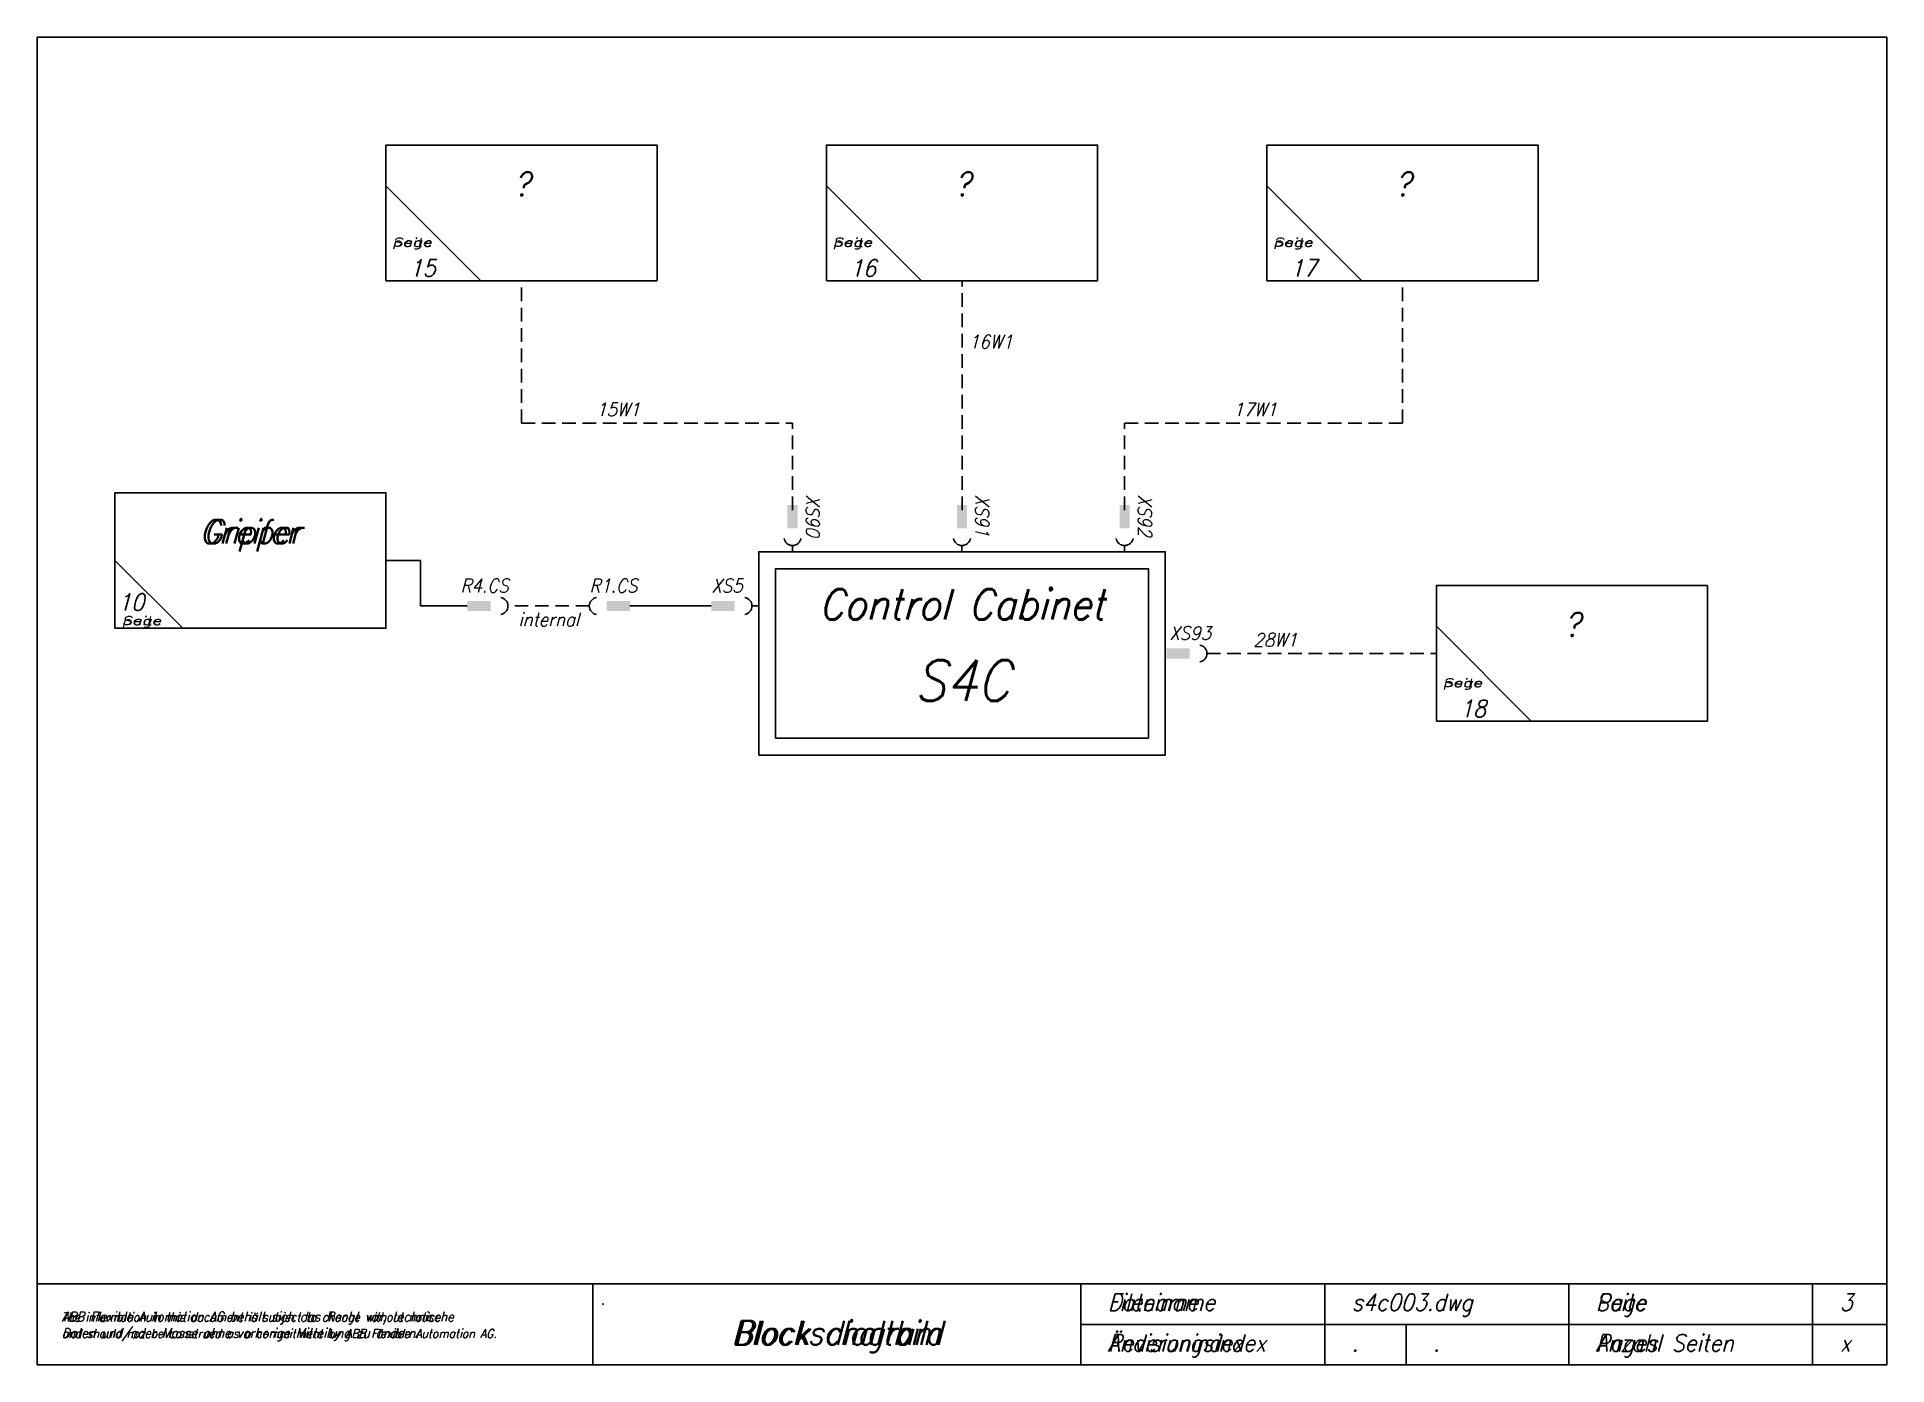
# Model space of a CAD drawing. Extents: x 0 to 273, y 0 to 196.
import ezdxf
from ezdxf.enums import TextEntityAlignment as Align

# ---------------------------------------------------------------- set-up
doc = ezdxf.new("R2010")
doc.units = 0
doc.header["$LTSCALE"] = 8
doc.linetypes.add('HIDDEN', pattern=[0.375, 0.25, -0.125])
for name, color, linetype in [('EL02', 1, 'CONTINUOUS'), ('EL05', 3, 'CONTINUOUS'), ('EL07', 4, 'CONTINUOUS'), ('ELHIDDEN', 1, 'HIDDEN'), ('FORM07', 4, 'CONTINUOUS'), ('KOPF05', 3, 'CONTINUOUS'), ('KOPF07', 4, 'CONTINUOUS'), ('TEXT_ALLGEMEIN', 2, 'CONTINUOUS'), ('TEXT_DEUTSCH', 2, 'CONTINUOUS'), ('TEXT_ENGLISCH', 2, 'CONTINUOUS'), ('TEXT_SCHEMA', 2, 'CONTINUOUS')]:
    doc.layers.add(name, color=color, linetype=linetype)
doc.styles.add('VSM_13', font='simplex3.shx', dxfattribs={"width": 0.9, "oblique": 15})

msp = doc.modelspace()

# ---------------------------------------------------------------- linework, layer by layer
at = {"layer": 'EL02'}
for p, q in [((51.5, 174), (65.5, 160)), ((116.5, 174), (130.5, 160)), ((181.5, 174), (195.5, 160)), ((11.5, 118.71), (21.5, 108.71)), ((206.5, 109), (220.5, 95))]:
    msp.add_line(p, q, dxfattribs=at)
at = {"layer": 'EL05'}
for centre, start, end in [((111.49, 122.19), 189.4003, 350.5997), ((136.49, 122.19), 189.4003, 350.5997), ((160.49, 122.19), 189.4003, 350.5997), ((68.23, 112), 279.4003, 80.5997), ((82.77, 112), 99.4003, 260.5997), ((104.23, 112), 279.4003, 80.5997), ((171.38, 104.99), 279.4003, 80.5997)]:
    msp.add_arc(centre, 1.27, start, end, dxfattribs=at)
for points in [[(112.24, 126.92), (112.24, 123.48), (110.74, 126.92), (110.74, 123.48)], [(137.24, 126.92), (137.24, 123.48), (135.74, 126.92), (135.74, 123.48)], [(161.24, 126.92), (161.24, 123.48), (159.74, 126.92), (159.74, 123.48)], [(63.5, 112.75), (66.94, 112.75), (63.5, 111.25), (66.94, 111.25)], [(87.5, 112.75), (84.06, 112.75), (87.5, 111.25), (84.06, 111.25)], [(99.5, 112.75), (102.94, 112.75), (99.5, 111.25), (102.94, 111.25)], [(166.65, 105.74), (170.09, 105.74), (166.65, 104.24), (170.09, 104.24)]]:
    msp.add_solid(points, dxfattribs=at)
at = {"layer": 'EL07'}
for p, q in [((111.49, 119.92), (111.49, 120.92)), ((136.49, 119.92), (136.49, 120.92)), ((160.49, 119.92), (160.49, 120.92)), ((51.5, 118.71), (56.61, 118.71)), ((56.61, 118.71), (56.61, 112)), ((63.5, 112), (56.61, 112)), ((99.5, 112), (87.5, 112)), ((106.5, 112), (105.5, 112)), ((173.65, 104.99), (172.65, 104.99))]:
    msp.add_line(p, q, dxfattribs=at)
for points in [[(51.5, 160), (51.5, 180), (91.5, 180), (91.5, 160)], [(116.5, 160), (116.5, 180), (156.5, 180), (156.5, 160)], [(181.5, 160), (181.5, 180), (221.5, 180), (221.5, 160)], [(11.5, 108.71), (11.5, 128.71), (51.5, 128.71), (51.5, 108.71)], [(106.5, 90), (106.5, 120), (166.5, 120), (166.5, 90)], [(109, 92.5), (109, 117.5), (164, 117.5), (164, 92.5)], [(206.5, 95), (206.5, 115), (246.5, 115), (246.5, 95)]]:
    msp.add_lwpolyline(points, close=True, dxfattribs=at)
at = {"layer": 'ELHIDDEN'}
for p, q in [((71.5, 139), (71.5, 160)), ((136.5, 126.15), (136.5, 160)), ((201.5, 139), (201.5, 160)), ((71.5, 139), (111.5, 139)), ((111.5, 126.15), (111.5, 139)), ((160.5, 139), (201.5, 139)), ((160.5, 126.15), (160.5, 139)), ((81.5, 112), (69.5, 112)), ((172.65, 104.99), (206.5, 104.99))]:
    msp.add_line(p, q, dxfattribs=at)
at = {"layer": 'FORM07'}
for p, q in [((0, 0), (0, 195.96)), ((0, 195.96), (272.99, 195.96)), ((272.99, 195.96), (272.99, 0)), ((272.99, 0), (0, 0))]:
    msp.add_line(p, q, dxfattribs=at)
at = {"layer": 'KOPF05'}
for p, q in [((82.02, 12), (82.02, 0)), ((154.02, 12), (154.02, 0)), ((190.02, 12), (190.02, 0)), ((226.02, 12), (226.02, 0)), ((262.02, 12), (262.02, 0)), ((154.02, 6), (272.99, 6)), ((202.02, 6), (202.02, 0))]:
    msp.add_line(p, q, dxfattribs=at)
at = {"layer": 'KOPF07'}
msp.add_line((0, 12), (272.99, 12), dxfattribs=at)

# ---------------------------------------------------------------- texts
at = {"layer": 'KOPF05', "style": 'VSM_13', "oblique": 15, "width": 0.9}
for s, p in [('s4c003.dwg', (194.02, 8)), ('3', (266.02, 8)), ('x', (266.02, 2)), ('.', (194.02, 2)), ('.', (206.02, 2))]:
    msp.add_text(s, height=2.5, dxfattribs=at).set_placement(p)
at = {"layer": 'TEXT_ALLGEMEIN', "style": 'VSM_13', "oblique": 15, "width": 0.9}
for s, p in [('15', (56.89, 160.61)), ('16', (121.89, 160.61)), ('17', (186.89, 160.61)), ('10', (13.89, 111.32)), ('18', (211.89, 95.61))]:
    msp.add_text(s, height=2.5, dxfattribs=at).set_placement(p, align=Align.CENTER)
msp.add_text('.', height=2, dxfattribs=at).set_placement((83.11, 8.87))
at = {"layer": 'TEXT_DEUTSCH', "style": 'VSM_13', "oblique": 15, "width": 0.9}
for s, p in [('?', (71.5, 172.5)), ('?', (136.5, 172.5)), ('?', (201.5, 172.5)), ('Greifer', (31.5, 121.21)), ('?', (226.5, 107.5))]:
    msp.add_text(s, height=3.5, dxfattribs=at).set_placement(p, align=Align.CENTER)
at = {"layer": 'TEXT_DEUTSCH', "color": 1, "style": 'VSM_13', "oblique": 15}
for s, height, width, p in [('Seite', 1.2, 1.5, (52.43, 165.06)), ('Seite', 1.2, 1.5, (117.43, 165.06)), ('Seite', 1.2, 1.5, (182.43, 165.06)), ('Seite', 1.2, 1.5, (12.51, 109.23)), ('Seite', 1.2, 1.5, (207.43, 100.06)), ('ABB Flexible Automation AG behält sich das Recht vor, technische', 1.42, 0.9, (3.67, 6.43)), ('Daten und/oder Masse ohne vorherige Mitteilung zu ändern.', 1.42, 0.9, (3.67, 4))]:
    msp.add_text(s, height=height, dxfattribs=dict(at, width=width)).set_placement(p)
at = {"layer": 'TEXT_DEUTSCH', "style": 'VSM_13', "oblique": 15, "width": 0.9}
for s, p in [('Dateiname', (158.02, 8)), ('Seite', (230.02, 8)), ('Änderungsindex', (158.02, 2)), ('Anzahl Seiten', (230.02, 2))]:
    msp.add_text(s, height=2.5, dxfattribs=at).set_placement(p)
at = {"layer": 'TEXT_DEUTSCH', "color": 4, "style": 'VSM_13', "oblique": 15, "width": 0.9}
msp.add_text('Blockschaltbild', height=3.5, dxfattribs=at).set_placement((118.03, 3), align=Align.CENTER)
at = {"layer": 'TEXT_ENGLISCH', "style": 'VSM_13', "oblique": 15, "width": 0.9}
for s, height, p in [('?', 3.5, (71.5, 172.5)), ('?', 3.5, (136.5, 172.5)), ('?', 3.5, (201.5, 172.5)), ('Gripper', 3.5, (31.5, 121.21)), ('?', 3.5, (226.5, 107.5)), ('S4C', 6, (136.5, 98))]:
    msp.add_text(s, height=height, dxfattribs=at).set_placement(p, align=Align.CENTER)
at = {"layer": 'TEXT_ENGLISCH', "color": 1, "style": 'VSM_13', "oblique": 15}
for s, height, width, p in [('page', 1.2, 1.5, (52.43, 165.06)), ('page', 1.2, 1.5, (117.43, 165.06)), ('page', 1.2, 1.5, (182.43, 165.06)), ('page', 1.2, 1.5, (12.51, 109.23)), ('page', 1.2, 1.5, (207.43, 100.06)), ('The information in this document is subject to change without notice', 1.3, 0.9, (3.67, 6.43)), ('and should noz be construed as a commitment by ABB Flexible Automation AG.', 1.3, 0.9, (3.67, 4))]:
    msp.add_text(s, height=height, dxfattribs=dict(at, width=width)).set_placement(p)
at = {"layer": 'TEXT_ENGLISCH', "style": 'VSM_13', "oblique": 15, "width": 0.9}
for s, p in [('Filename', (158.02, 8)), ('Page', (230.02, 8)), ('Revisionindex', (158.02, 2)), ('Pages', (230.02, 2))]:
    msp.add_text(s, height=2.5, dxfattribs=at).set_placement(p)
at = {"layer": 'TEXT_ENGLISCH', "color": 4, "style": 'VSM_13', "oblique": 15, "width": 0.9}
msp.add_text('Block diagram', height=3.5, dxfattribs=at).set_placement((118.03, 3), align=Align.CENTER)
at = {"layer": 'TEXT_SCHEMA', "style": 'VSM_13', "oblique": 15, "width": 0.9}
for s, p in [('16W1', (137.5, 150)), ('15W1', (82.5, 140)), ('17W1', (176.5, 140)), ('R4.CS', (62.5, 114)), ('R1.CS', (81.5, 114)), ('XS5', (99.5, 114)), ('XS93', (167.06, 106.99)), ('28W1', (179.5, 106))]:
    msp.add_text(s, height=2, dxfattribs=at).set_placement(p)
for s, p in [('XS90', (113.49, 128.44)), ('XS91', (138.49, 128.44)), ('XS92', (162.49, 128.44))]:
    msp.add_text(s, height=2, rotation=270, dxfattribs=at).set_placement(p)
for s, height, p in [('Control Cabinet', 4.5, (136.5, 110)), ('internal', 2, (75.5, 109)), ('S4C', 6, (136.5, 98))]:
    msp.add_text(s, height=height, dxfattribs=at).set_placement(p, align=Align.CENTER)

doc.saveas('drawing.dxf')
